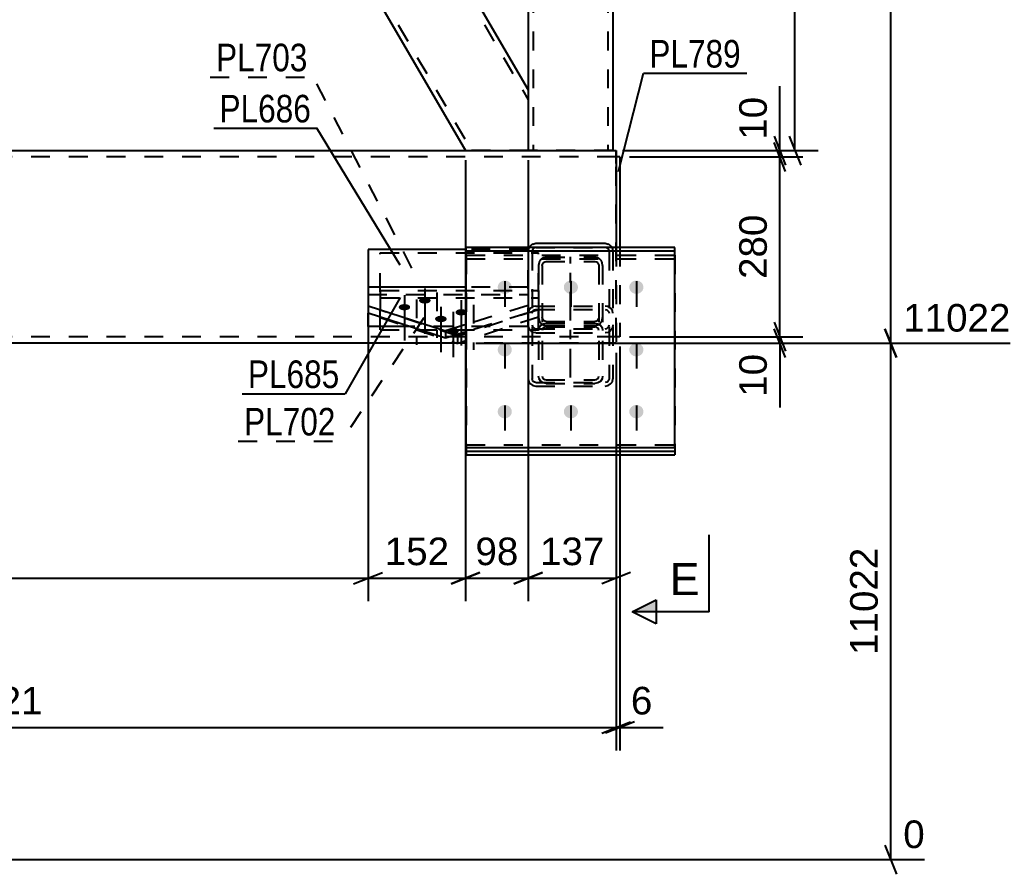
# Model space of a CAD drawing. Header units: millimetres. Extents: x -135 to 706, y -238 to 356.
# Drawn here: x 82.8 to 186.3, y -1.5 to 87.2 of the extents above; entities that cross this region are included whole.
import ezdxf

# ---------------------------------------------------------------- set-up
doc = ezdxf.new("R2010")
doc.units = ezdxf.units.MM
doc.linetypes.add('DXK_LINE_DOT2', pattern=[3.9198, 1.9599, -1.9599])
doc.linetypes.add('DXK_LINE_DOT3', pattern=[5.9187, 2.979, -0.9799, 0.9799, -0.9799])
doc.styles.add('Arial', font='ARIAL.TTF', dxfattribs={"height": 0.2})
doc.styles.add('Arial Narrow', font='ARIALN.TTF', dxfattribs={"height": 0.2})

# ---------------------------------------------------------------- blocks, each defined once
blk = doc.blocks.new('Part-284933639-4709 - 1225')
at = {"color": 7, "linetype": 'DXK_LINE_DOT2'}
for p, q in [((120.23, 55.05), (120.23, 63.05)), ((120.23, 63.05), (136.66, 63.05)), ((136.66, 55.05), (136.66, 63.05)), ((120.23, 55.05), (136.66, 55.05))]:
    blk.add_line(p, q, dxfattribs=at)
blk = doc.blocks.new('Part-284933639-1415 - 1225')
at = {"color": 2, "linetype": 'Continuous'}
for p, q in [((129.16, 59.46), (118.97, 59.46)), ((118.97, 59.46), (118.97, 56.78)), ((118.97, 57.54), (127.02, 54.94)), ((127.02, 54.18), (118.97, 56.78)), ((129.16, 55.6), (127.02, 54.94)), ((127.02, 54.94), (127.02, 54.18)), ((129.16, 54.84), (127.02, 54.18))]:
    blk.add_line(p, q, dxfattribs=at)
at = {"color": 7, "linetype": 'DXK_LINE_DOT2'}
for p, q in [((135.58, 59.46), (129.16, 59.46)), ((135.58, 59.46), (135.58, 56.8)), ((118.97, 58.71), (135.58, 58.71)), ((135.58, 57.56), (129.16, 55.6)), ((135.58, 56.8), (129.16, 54.84))]:
    blk.add_line(p, q, dxfattribs=at)
blk = doc.blocks.new('Part-284933639-1413 - 1225')
at = {"color": 7, "linetype": 'DXK_LINE_DOT2'}
for p, q in [((120.23, 59.12), (136.66, 59.12)), ((120.23, 59.12), (120.23, 56.33)), ((136.66, 59.12), (136.66, 56.36)), ((120.23, 58.36), (136.66, 58.36)), ((128.29, 54.36), (120.23, 57.09)), ((136.66, 57.12), (128.29, 54.36)), ((120.23, 56.33), (128.18, 53.65)), ((136.66, 56.36), (128.42, 53.65)), ((128.29, 53.61), (128.29, 54.36))]:
    blk.add_line(p, q, dxfattribs=at)
at = {"color": 2, "linetype": 'Continuous'}
for p in [(128.18, 53.65), (128.42, 53.65)]:
    blk.add_line(p, (128.29, 53.61), dxfattribs=at)
blk = doc.blocks.new('Part-284933639-1362 - 1225')
at = {"color": 2, "linetype": 'Continuous'}
for p, q in [((16.67, 73.65), (144.73, 73.65)), ((144.73, 73.65), (144.73, 72.32)), ((144.73, 72.32), (144.73, 63.59)), ((129.16, 53.65), (30.95, 53.65))]:
    blk.add_line(p, q, dxfattribs=at)
at = {"color": 7, "linetype": 'DXK_LINE_DOT2'}
for p, q in [((16.67, 53.65), (16.67, 73.65)), ((144.73, 72.32), (144.73, 73.55)), ((144.73, 72.99), (16.67, 72.99)), ((144.73, 63.59), (144.73, 53.65)), ((144.73, 54.32), (16.67, 54.32)), ((144.73, 54.32), (144.73, 54.37)), ((30.95, 53.65), (16.67, 53.65)), ((144.73, 53.65), (129.16, 53.65))]:
    blk.add_line(p, q, dxfattribs=at)
blk = doc.blocks.new('Part-284933639-1445 - 1225')
at = {"color": 2, "linetype": 'Continuous'}
for q in [(144.73, 72.99), (145.13, 63.59)]:
    blk.add_line((145.13, 72.99), q, dxfattribs=at)
at = {"color": 7, "linetype": 'DXK_LINE_DOT2'}
for p, q in [((144.73, 54.32), (144.73, 72.99)), ((145.13, 63.59), (145.13, 54.32)), ((145.13, 54.32), (144.73, 54.32))]:
    blk.add_line(p, q, dxfattribs=at)
blk = doc.blocks.new('Part-284933639-4691 - 1225')
at = {"color": 7, "linetype": 'DXK_LINE_DOT2'}
for p, q in [((135.6, 63.17), (135.66, 63.49)), ((135.6, 63.17), (135.6, 49.94)), ((136.03, 63.33), (136, 63.17)), ((136, 63.17), (136, 49.94)), ((136.12, 63.47), (136.03, 63.33)), ((136.25, 63.56), (136.12, 63.47)), ((136.4, 63.59), (136.25, 63.56)), ((136.4, 63.59), (143.6, 63.59)), ((143.75, 63.56), (143.6, 63.59)), ((143.88, 63.47), (143.75, 63.56)), ((143.97, 63.33), (143.88, 63.47)), ((144, 63.17), (143.97, 63.33)), ((144, 63.17), (144, 49.94)), ((144.34, 63.49), (144.4, 63.17)), ((144.4, 63.17), (144.4, 49.94)), ((135.66, 57.04), (135.6, 56.75)), ((135.83, 57.28), (135.66, 57.04)), ((136.09, 57.45), (135.83, 57.28)), ((136.03, 56.89), (136.12, 57.02)), ((136.4, 57.51), (136.09, 57.45)), ((136.12, 57.02), (136.25, 57.1)), ((136.25, 57.1), (136.4, 57.13)), ((136.4, 57.51), (143.6, 57.51)), ((136.4, 57.13), (143.6, 57.13)), ((143.9, 57.45), (143.6, 57.51)), ((143.6, 57.13), (143.75, 57.1)), ((143.75, 57.1), (143.88, 57.02)), ((143.88, 57.02), (143.97, 56.89)), ((144.16, 57.28), (143.9, 57.45)), ((144.34, 57.04), (144.16, 57.28)), ((144.4, 56.75), (144.34, 57.04)), ((136, 56.75), (136.03, 56.89)), ((143.97, 56.89), (144, 56.75)), ((135.66, 55.23), (135.6, 55.56)), ((136, 55.56), (136.03, 55.39)), ((136.03, 55.39), (136.12, 55.26)), ((136.12, 55.26), (136.25, 55.17)), ((136.25, 55.17), (136.4, 55.13)), ((136.4, 55.13), (143.6, 55.13)), ((143.6, 55.13), (143.75, 55.17)), ((143.75, 55.17), (143.88, 55.26)), ((143.88, 55.26), (143.97, 55.39)), ((143.97, 55.39), (144, 55.56)), ((144.4, 55.56), (144.34, 55.23)), ((136.4, 54.71), (136.09, 54.77)), ((136.4, 54.71), (143.6, 54.71)), ((143.9, 54.77), (143.6, 54.71)), ((135.6, 49.94), (135.66, 49.65)), ((136.03, 49.8), (136, 49.94)), ((136.12, 49.67), (136.03, 49.8)), ((136.25, 49.59), (136.12, 49.67)), ((143.88, 49.67), (143.75, 49.59)), ((143.97, 49.8), (143.88, 49.67)), ((144, 49.94), (143.97, 49.8)), ((144.34, 49.65), (144.4, 49.94)), ((135.66, 49.65), (135.83, 49.41)), ((135.83, 49.41), (136.09, 49.24)), ((136.09, 49.24), (136.4, 49.19)), ((136.4, 49.56), (136.25, 49.59)), ((136.4, 49.56), (143.6, 49.56)), ((136.4, 49.19), (143.6, 49.19)), ((143.75, 49.59), (143.6, 49.56)), ((143.6, 49.19), (143.9, 49.24)), ((143.9, 49.24), (144.16, 49.41)), ((144.16, 49.41), (144.34, 49.65))]:
    blk.add_line(p, q, dxfattribs=at)
at = {"color": 2, "linetype": 'Continuous'}
for p, q in [((136.09, 63.95), (136.4, 64.02)), ((136.4, 64.02), (143.6, 64.02)), ((143.6, 64.02), (143.9, 63.95))]:
    blk.add_line(p, q, dxfattribs=at)
at = {"color": 7, "linetype": 'DXK_LINE_DOT3'}
blk.add_line((140, 50.09), (140, 62.62), dxfattribs=at)
at = {"color": 7, "linetype": 'DXK_LINE_DOT2'}
for centre, start, end in [((136.43, 63.2), 151.2531, 159.0718), ((143.57, 63.2), 20.9282, 28.7469), ((136.43, 55.53), 200.9282, 245.8647), ((143.57, 55.53), 294.1353, 339.0718)]:
    blk.add_arc(centre, 0.824, start, end, dxfattribs=at)
at = {"color": 2, "linetype": 'Continuous'}
for centre, start, end in [((136.43, 63.2), 114.1353, 151.2531), ((143.57, 63.2), 28.7469, 65.8647)]:
    blk.add_arc(centre, 0.824, start, end, dxfattribs=at)
blk = doc.blocks.new('Part-284933639-1519 - 1225')
at = {"color": 7, "linetype": 'DXK_LINE_DOT2'}
for p, q in [((137.46, 62.57), (137.16, 62.5)), ((137.18, 62.02), (137.31, 62.11)), ((137.31, 62.11), (137.46, 62.14)), ((137.46, 62.57), (142.53, 62.57)), ((137.46, 62.14), (142.53, 62.14)), ((142.84, 62.5), (142.53, 62.57)), ((142.53, 62.14), (142.68, 62.11)), ((142.68, 62.11), (142.81, 62.02)), ((136.73, 62.04), (136.66, 61.72)), ((136.66, 61.72), (136.66, 50.21)), ((137.06, 61.72), (137.1, 61.88)), ((137.06, 61.72), (137.06, 50.21)), ((137.1, 61.88), (137.18, 62.02)), ((142.81, 62.02), (142.9, 61.88)), ((142.9, 61.88), (142.93, 61.72)), ((142.93, 61.72), (142.93, 50.21)), ((143.33, 61.72), (143.27, 62.04)), ((143.33, 61.72), (143.33, 50.21)), ((136.66, 56.32), (136.73, 56)), ((137.1, 56.16), (137.06, 56.32)), ((137.18, 56.02), (137.1, 56.16)), ((137.31, 55.93), (137.18, 56.02)), ((137.46, 55.9), (137.31, 55.93)), ((137.46, 55.9), (142.53, 55.9)), ((142.68, 55.93), (142.53, 55.9)), ((142.81, 56.02), (142.68, 55.93)), ((142.9, 56.16), (142.81, 56.02)), ((142.93, 56.32), (142.9, 56.16)), ((143.27, 56), (143.33, 56.32)), ((136.66, 54.98), (136.73, 55.26)), ((136.73, 55.26), (136.9, 55.51)), ((136.9, 55.51), (137.16, 55.67)), ((137.1, 55.12), (137.06, 54.98)), ((137.18, 55.24), (137.1, 55.12)), ((137.16, 55.67), (137.46, 55.73)), ((137.16, 55.54), (137.46, 55.47)), ((137.31, 55.32), (137.18, 55.24)), ((137.46, 55.35), (137.31, 55.32)), ((137.46, 55.73), (142.53, 55.73)), ((137.46, 55.47), (142.53, 55.47)), ((137.46, 55.35), (142.53, 55.35)), ((142.53, 55.73), (142.84, 55.67)), ((142.53, 55.47), (142.84, 55.54)), ((142.68, 55.32), (142.53, 55.35)), ((142.81, 55.24), (142.68, 55.32)), ((142.9, 55.12), (142.81, 55.24)), ((142.84, 55.67), (143.1, 55.51)), ((142.93, 54.98), (142.9, 55.12)), ((143.1, 55.51), (143.27, 55.26)), ((143.27, 55.26), (143.33, 54.98)), ((136.73, 49.93), (136.66, 50.21)), ((136.9, 49.68), (136.73, 49.93)), ((137.16, 49.52), (136.9, 49.68)), ((137.06, 50.21), (137.1, 50.07)), ((137.1, 50.07), (137.18, 49.95)), ((137.18, 49.95), (137.31, 49.87)), ((137.31, 49.87), (137.46, 49.84)), ((137.46, 49.84), (142.53, 49.84)), ((142.53, 49.84), (142.68, 49.87)), ((142.68, 49.87), (142.81, 49.95)), ((142.81, 49.95), (142.9, 50.07)), ((143.1, 49.68), (142.84, 49.52)), ((142.9, 50.07), (142.93, 50.21)), ((143.27, 49.93), (143.1, 49.68)), ((143.33, 50.21), (143.27, 49.93)), ((137.46, 49.46), (137.16, 49.52)), ((137.46, 49.46), (142.53, 49.46)), ((142.84, 49.52), (142.53, 49.46))]:
    blk.add_line(p, q, dxfattribs=at)
for centre, start, end in [((137.5, 61.75), 114.32, 159.2417), ((142.5, 61.75), 20.7583, 65.68), ((137.5, 56.29), 200.7583, 245.68), ((142.5, 56.29), 294.32, 339.2417)]:
    blk.add_arc(centre, 0.827, start, end, dxfattribs=at)
blk = doc.blocks.new('Part-284933639-1528 - 1225')
at = {"color": 7, "linetype": 'DXK_LINE_DOT2'}
for p, q in [((129.16, 62.78), (150.83, 62.78)), ((129.16, 62.78), (129.16, 42.76)), ((129.16, 62.41), (150.83, 62.41)), ((150.83, 62.78), (150.83, 42.76))]:
    blk.add_line(p, q, dxfattribs=at)
at = {"color": 2, "linetype": 'Continuous'}
for p, q in [((129.16, 42.76), (129.16, 42.05)), ((150.83, 42.76), (150.83, 42.05)), ((129.16, 42.42), (150.83, 42.42)), ((129.16, 42.05), (150.83, 42.05))]:
    blk.add_line(p, q, dxfattribs=at)
blk = doc.blocks.new('Part-284933639-1529 - 1225')
at = {"color": 2, "linetype": 'Continuous'}
for p, q in [((150.83, 63.59), (129.16, 63.59)), ((129.16, 42.76), (129.16, 63.59)), ((129.16, 63.24), (150.83, 63.24)), ((150.83, 42.76), (150.83, 63.59)), ((150.83, 42.76), (129.16, 42.76))]:
    blk.add_line(p, q, dxfattribs=at)
at = {"color": 7, "linetype": 'DXK_LINE_DOT2'}
blk.add_line((129.16, 43.1), (150.83, 43.1), dxfattribs=at)
blk = doc.blocks.new('Bolt-284933639-1539 - 1225')
at = {"linetype": 'Continuous'}
for points in [[(124.86, 57.76), (124.74, 57.77), (124.62, 57.79), (124.51, 57.82), (124.41, 57.87), (124.34, 57.92), (124.29, 57.98), (124.26, 58.05), (124.26, 58.11), (124.29, 58.18), (124.34, 58.24), (124.41, 58.29), (124.51, 58.34), (124.62, 58.37), (124.74, 58.39), (124.86, 58.4), (124.98, 58.39), (125.1, 58.37), (125.21, 58.34), (125.31, 58.29), (125.38, 58.24), (125.43, 58.18), (125.46, 58.11), (125.46, 58.05), (125.43, 57.98), (125.38, 57.92), (125.31, 57.87), (125.21, 57.82), (125.1, 57.79), (124.98, 57.77)], [(122.75, 57.06), (122.62, 57.07), (122.5, 57.09), (122.39, 57.13), (122.3, 57.17), (122.23, 57.23), (122.18, 57.29), (122.15, 57.35), (122.15, 57.42), (122.18, 57.49), (122.23, 57.55), (122.3, 57.6), (122.39, 57.65), (122.5, 57.68), (122.62, 57.7), (122.75, 57.71), (122.87, 57.7), (122.99, 57.68), (123.1, 57.65), (123.19, 57.6), (123.27, 57.55), (123.32, 57.49), (123.34, 57.42), (123.34, 57.35), (123.32, 57.29), (123.27, 57.23), (123.19, 57.17), (123.1, 57.13), (122.99, 57.09), (122.87, 57.07)], [(128.64, 56.53), (128.52, 56.54), (128.4, 56.56), (128.29, 56.59), (128.2, 56.64), (128.13, 56.69), (128.07, 56.76), (128.05, 56.82), (128.05, 56.89), (128.07, 56.96), (128.13, 57.02), (128.2, 57.08), (128.29, 57.12), (128.4, 57.16), (128.52, 57.18), (128.64, 57.18), (128.77, 57.18), (128.89, 57.16), (129, 57.12), (129.09, 57.08), (129.16, 57.02), (129.22, 56.96), (129.24, 56.89), (129.24, 56.82), (129.22, 56.76), (129.16, 56.69), (129.09, 56.64), (129, 56.59), (128.89, 56.56), (128.77, 56.54)], [(126.53, 55.83), (126.41, 55.84), (126.29, 55.86), (126.18, 55.9), (126.09, 55.94), (126.01, 56), (125.96, 56.06), (125.93, 56.13), (125.93, 56.2), (125.96, 56.27), (126.01, 56.33), (126.09, 56.39), (126.18, 56.43), (126.29, 56.47), (126.41, 56.49), (126.53, 56.5), (126.66, 56.49), (126.78, 56.47), (126.88, 56.43), (126.98, 56.39), (127.05, 56.33), (127.1, 56.27), (127.13, 56.2), (127.13, 56.13), (127.1, 56.06), (127.05, 56), (126.98, 55.94), (126.88, 55.9), (126.78, 55.86), (126.66, 55.84)]]:
    blk.add_hatch(color=1, dxfattribs=at).paths.add_polyline_path(points)
at = {"color": 1, "linetype": 'Continuous'}
for p, q in [((124.86, 59.34), (124.86, 54.61)), ((122.75, 58.65), (122.75, 53.92)), ((128.64, 58.12), (128.64, 53.39)), ((126.53, 57.43), (126.53, 52.7))]:
    blk.add_line(p, q, dxfattribs=at)
blk = doc.blocks.new('Part-284933639-4688 - 1225')
at = {"color": 7, "linetype": 'DXK_LINE_DOT2'}
for p, q in [((17.67, 266.32), (129.71, 73.65)), ((26.62, 266.32), (135.6, 78.91)), ((135.6, 73.65), (129.09, 73.65))]:
    blk.add_line(p, q, dxfattribs=at)
at = {"color": 2, "linetype": 'Continuous'}
for p, q in [((83.25, 169.98), (135.6, 79.97)), ((78.16, 161.23), (129.09, 73.65)), ((135.6, 79.97), (135.6, 73.65))]:
    blk.add_line(p, q, dxfattribs=at)
blk = doc.blocks.new('Bolt-284933639-1564 - 1225')
at = {"linetype": 'Continuous'}
blk.add_hatch(color=1, dxfattribs=at).paths.add_polyline_path([(127.8, 55.25), (127.92, 55.25), (128.04, 55.22), (128.15, 55.19), (128.24, 55.14), (128.32, 55.08), (128.37, 55.01), (128.39, 54.94), (128.39, 54.86), (128.37, 54.79), (128.32, 54.73), (128.24, 54.67), (128.15, 54.62), (128.04, 54.58), (127.92, 54.56), (127.8, 54.55), (127.67, 54.56), (127.55, 54.58), (127.45, 54.62), (127.35, 54.67), (127.28, 54.73), (127.23, 54.79), (127.2, 54.86), (127.2, 54.94), (127.23, 55.01), (127.28, 55.08), (127.35, 55.14), (127.45, 55.19), (127.55, 55.22), (127.67, 55.25)])
at = {"color": 1, "linetype": 'DXK_LINE_DOT2'}
for p, q in [((124, 58.19), (124, 53.49)), ((126.11, 58.92), (126.11, 54.22)), ((129.91, 57.64), (129.91, 52.94))]:
    blk.add_line(p, q, dxfattribs=at)
at = {"color": 1, "linetype": 'Continuous'}
blk.add_line((127.8, 56.91), (127.8, 52.21), dxfattribs=at)
blk = doc.blocks.new('Part-284933639-4689 - 1225')
at = {"color": 7, "linetype": 'DXK_LINE_DOT2'}
for p, q in [((136.13, 266.32), (136.13, 73.65)), ((143.86, 266.32), (143.86, 73.65)), ((135.6, 79.97), (135.6, 73.65)), ((144.4, 73.65), (135.6, 73.65))]:
    blk.add_line(p, q, dxfattribs=at)
at = {"color": 2, "linetype": 'Continuous'}
for p, q in [((144.4, 265.76), (144.4, 73.65)), ((135.6, 260), (135.6, 79.97))]:
    blk.add_line(p, q, dxfattribs=at)
blk = doc.blocks.new('Part-284933639-4697 - 1225')
at = {"color": 2, "linetype": 'Continuous'}
for p, q in [((129.16, 63.37), (118.97, 63.37)), ((118.97, 63.37), (118.97, 59.46)), ((118.97, 55.37), (118.97, 56.78)), ((123.35, 55.37), (118.97, 55.37))]:
    blk.add_line(p, q, dxfattribs=at)
at = {"color": 7, "linetype": 'DXK_LINE_DOT2'}
for p, q in [((135.58, 63.37), (129.16, 63.37)), ((135.58, 55.37), (135.58, 63.37)), ((118.97, 59.46), (118.97, 56.78)), ((135.58, 55.37), (123.35, 55.37))]:
    blk.add_line(p, q, dxfattribs=at)
blk = doc.blocks.new('Bolt-284933639-4719 - 1225')
at = {"color": 1, "linetype": 'DXK_LINE_DOT2'}
for p, q in [((133.16, 59.31), (133.16, 57.42)), ((140.03, 59.31), (140.03, 57.42)), ((146.83, 59.31), (146.83, 57.42)), ((133.16, 52.92), (133.16, 51.03)), ((146.83, 52.92), (146.83, 51.03)), ((133.16, 46.47), (133.16, 44.58)), ((140.03, 46.47), (140.03, 44.58)), ((146.83, 46.47), (146.83, 44.58))]:
    blk.add_line(p, q, dxfattribs=at)
blk = doc.blocks.new('Bolt-284933639-4720 - 1225')
at = {"linetype": 'Continuous'}
for points in [[(133.16, 60.15), (133.32, 60.14), (133.46, 60.09), (133.6, 60.02), (133.71, 59.92), (133.8, 59.81), (133.86, 59.67), (133.89, 59.53), (133.89, 59.39), (133.86, 59.25), (133.8, 59.11), (133.71, 59), (133.6, 58.9), (133.46, 58.83), (133.32, 58.78), (133.16, 58.77), (133.01, 58.78), (132.87, 58.83), (132.73, 58.9), (132.62, 59), (132.53, 59.11), (132.47, 59.25), (132.44, 59.39), (132.44, 59.53), (132.47, 59.67), (132.53, 59.81), (132.62, 59.92), (132.73, 60.02), (132.87, 60.09), (133.01, 60.14)], [(140.03, 60.15), (140.18, 60.14), (140.33, 60.09), (140.46, 60.02), (140.58, 59.92), (140.67, 59.81), (140.73, 59.67), (140.76, 59.53), (140.76, 59.39), (140.73, 59.25), (140.67, 59.11), (140.58, 59), (140.46, 58.9), (140.33, 58.83), (140.18, 58.78), (140.03, 58.77), (139.88, 58.78), (139.73, 58.83), (139.6, 58.9), (139.49, 59), (139.4, 59.11), (139.33, 59.25), (139.3, 59.39), (139.3, 59.53), (139.33, 59.67), (139.4, 59.81), (139.49, 59.92), (139.6, 60.02), (139.73, 60.09), (139.88, 60.14)], [(146.83, 60.15), (146.98, 60.14), (147.13, 60.09), (147.26, 60.02), (147.38, 59.92), (147.47, 59.81), (147.53, 59.67), (147.56, 59.53), (147.56, 59.39), (147.53, 59.25), (147.47, 59.11), (147.38, 59), (147.26, 58.9), (147.13, 58.83), (146.98, 58.78), (146.83, 58.77), (146.68, 58.78), (146.53, 58.83), (146.4, 58.9), (146.29, 59), (146.2, 59.11), (146.13, 59.25), (146.1, 59.39), (146.1, 59.53), (146.13, 59.67), (146.2, 59.81), (146.29, 59.92), (146.4, 60.02), (146.53, 60.09), (146.68, 60.14)], [(133.16, 53.66), (133.32, 53.65), (133.46, 53.6), (133.6, 53.53), (133.71, 53.43), (133.8, 53.31), (133.86, 53.18), (133.89, 53.04), (133.89, 52.89), (133.86, 52.75), (133.8, 52.62), (133.71, 52.5), (133.6, 52.41), (133.46, 52.33), (133.32, 52.29), (133.16, 52.27), (133.01, 52.29), (132.87, 52.33), (132.73, 52.41), (132.62, 52.5), (132.53, 52.62), (132.47, 52.75), (132.44, 52.89), (132.44, 53.04), (132.47, 53.18), (132.53, 53.31), (132.62, 53.43), (132.73, 53.53), (132.87, 53.6), (133.01, 53.65)], [(146.83, 53.66), (146.98, 53.65), (147.13, 53.6), (147.26, 53.53), (147.38, 53.43), (147.47, 53.31), (147.53, 53.18), (147.56, 53.04), (147.56, 52.89), (147.53, 52.75), (147.47, 52.62), (147.38, 52.5), (147.26, 52.41), (147.13, 52.33), (146.98, 52.29), (146.83, 52.27), (146.68, 52.29), (146.53, 52.33), (146.4, 52.41), (146.29, 52.5), (146.2, 52.62), (146.13, 52.75), (146.1, 52.89), (146.1, 53.04), (146.13, 53.18), (146.2, 53.31), (146.29, 53.43), (146.4, 53.53), (146.53, 53.6), (146.68, 53.65)], [(133.16, 47.23), (133.32, 47.22), (133.46, 47.17), (133.6, 47.1), (133.71, 47), (133.8, 46.88), (133.86, 46.75), (133.89, 46.61), (133.89, 46.47), (133.86, 46.32), (133.8, 46.19), (133.71, 46.07), (133.6, 45.98), (133.46, 45.9), (133.32, 45.86), (133.16, 45.84), (133.01, 45.86), (132.87, 45.9), (132.73, 45.98), (132.62, 46.07), (132.53, 46.19), (132.47, 46.32), (132.44, 46.47), (132.44, 46.61), (132.47, 46.75), (132.53, 46.88), (132.62, 47), (132.73, 47.1), (132.87, 47.17), (133.01, 47.22)], [(140.03, 47.23), (140.18, 47.22), (140.33, 47.17), (140.46, 47.1), (140.58, 47), (140.67, 46.88), (140.73, 46.75), (140.76, 46.61), (140.76, 46.47), (140.73, 46.32), (140.67, 46.19), (140.58, 46.07), (140.46, 45.98), (140.33, 45.9), (140.18, 45.86), (140.03, 45.84), (139.88, 45.86), (139.73, 45.9), (139.6, 45.98), (139.49, 46.07), (139.4, 46.19), (139.33, 46.32), (139.3, 46.47), (139.3, 46.61), (139.33, 46.75), (139.4, 46.88), (139.49, 47), (139.6, 47.1), (139.73, 47.17), (139.88, 47.22)], [(146.83, 47.23), (146.98, 47.22), (147.13, 47.17), (147.26, 47.1), (147.38, 47), (147.47, 46.88), (147.53, 46.75), (147.56, 46.61), (147.56, 46.47), (147.53, 46.32), (147.47, 46.19), (147.38, 46.07), (147.26, 45.98), (147.13, 45.9), (146.98, 45.86), (146.83, 45.84), (146.68, 45.86), (146.53, 45.9), (146.4, 45.98), (146.29, 46.07), (146.2, 46.19), (146.13, 46.32), (146.1, 46.47), (146.1, 46.61), (146.13, 46.75), (146.2, 46.88), (146.29, 47), (146.4, 47.1), (146.53, 47.17), (146.68, 47.22)]]:
    blk.add_hatch(color=1, dxfattribs=at).paths.add_polyline_path(points)
at = {"color": 1, "linetype": 'Continuous'}
for p, q in [((133.16, 60.09), (133.16, 58.29)), ((140.03, 60.09), (140.03, 58.29)), ((146.83, 60.09), (146.83, 58.29)), ((133.16, 53.6), (133.16, 51.8)), ((146.83, 53.6), (146.83, 51.8)), ((133.16, 47.17), (133.16, 45.37)), ((140.03, 47.17), (140.03, 45.37)), ((146.83, 47.17), (146.83, 45.37))]:
    blk.add_line(p, q, dxfattribs=at)
blk = doc.blocks.new('StraightDimension-284933639-22218 - 1225')
at = {"color": 7, "linetype": 'Continuous'}
for p, q in [((161.73, 73.65), (161.73, 80.35)), ((161.73, 73.65), (161.73, 80.35)), ((161.13, 75.15), (162.33, 72.15)), ((145.73, 73.65), (164.13, 73.65)), ((162.33, 71.49), (161.13, 74.49)), ((161.73, 72.99), (161.73, 73.65)), ((146.13, 72.99), (164.13, 72.99))]:
    blk.add_line(p, q, dxfattribs=at)
at = {"color": 0}
blk.add_wipeout([(160.98, 79.82), (156.78, 79.82), (156.78, 74.18), (160.98, 74.18)], dxfattribs=at)
at = {"color": 3, "style": 'Arial'}
blk.add_text('10', height=2.865, rotation=90.0002, dxfattribs=at).set_placement((160.38, 74.78))
blk = doc.blocks.new('StraightDimension-284933639-22219 - 1225')
at = {"color": 7, "linetype": 'Continuous'}
for p, q in [((162.33, 71.49), (161.13, 74.49)), ((146.13, 72.99), (164.13, 72.99)), ((161.73, 54.32), (161.73, 72.99)), ((161.13, 55.82), (162.33, 52.82)), ((146.13, 54.32), (164.13, 54.32))]:
    blk.add_line(p, q, dxfattribs=at)
at = {"color": 0}
blk.add_wipeout([(160.98, 67.59), (156.78, 67.59), (156.78, 59.72), (160.98, 59.72)], dxfattribs=at)
at = {"color": 3, "style": 'Arial'}
blk.add_text('280', height=2.865, rotation=90.0002, dxfattribs=at).set_placement((160.38, 60.32))
blk = doc.blocks.new('StraightDimension-284933639-13770 - 1225')
at = {"color": 7, "linetype": 'Continuous'}
for p, q in [((118.97, 60.42), (118.97, 26.84)), ((30.95, 56.42), (30.95, 26.84)), ((32.45, 29.84), (29.45, 28.64)), ((30.95, 29.24), (118.97, 29.24)), ((117.47, 28.64), (120.47, 29.84))]:
    blk.add_line(p, q, dxfattribs=at)
at = {"color": 0}
blk.add_wipeout([(80.01, 29.99), (80.01, 34.19), (69.92, 34.19), (69.92, 29.99)], dxfattribs=at)
at = {"color": 3, "style": 'Arial'}
blk.add_text('1320', height=2.865, dxfattribs=at).set_placement((70.52, 30.59))
blk = doc.blocks.new('StraightDimension-284933639-12640 - 1225')
at = {"color": 7, "linetype": 'Continuous'}
for p, q in [((173.85, 52.15), (172.65, 55.15)), ((130.16, 53.65), (185.67, 53.65)), ((173.25, 0), (173.25, 53.65)), ((172.65, 1.5), (173.85, -1.5)), ((17.66, 0), (176.77, 0))]:
    blk.add_line(p, q, dxfattribs=at)
at = {"color": 0}
blk.add_wipeout([(172.5, 32.99), (168.3, 32.99), (168.3, 20.67), (172.5, 20.67)], dxfattribs=at)
at = {"color": 3, "style": 'Arial'}
blk.add_text('11022', height=2.865, rotation=90.0002, dxfattribs=at).set_placement((171.9, 21.27))
at = {"color": 0, "linetype": 'Continuous'}
for points in [[(186.27, 54.25), (186.27, 58.45), (173.95, 58.45), (173.95, 54.25)], [(177.37, 0.6), (177.37, 4.8), (173.95, 4.8), (173.95, 0.6)]]:
    blk.add_wipeout(points, dxfattribs=at)
at = {"color": 3, "linetype": 'Continuous', "style": 'Arial'}
for s, height, p in [('11022', 2.865, (174.55, 54.85)), ('0', 2.87, (174.55, 1.2))]:
    blk.add_text(s, height=height, dxfattribs=at).set_placement(p)
blk = doc.blocks.new('StraightDimension-284933639-12639 - 1225')
at = {"color": 7, "linetype": 'Continuous'}
for p, q in [((173.25, 53.65), (173.25, 266.32)), ((172.65, 55.15), (173.85, 52.15)), ((130.16, 53.65), (185.67, 53.65))]:
    blk.add_line(p, q, dxfattribs=at)
blk = doc.blocks.new('StraightDimension-284933639-12337 - 1225')
at = {"color": 7, "linetype": 'Continuous'}
for p, q in [((145.13, 53.32), (145.13, 11.33)), ((144.73, 52.65), (144.73, 11.33)), ((143.23, 13.13), (146.23, 14.33)), ((146.63, 14.33), (143.63, 13.13)), ((144.73, 13.73), (145.13, 13.73)), ((145.13, 13.73), (149.61, 13.73)), ((145.13, 13.73), (149.61, 13.73))]:
    blk.add_line(p, q, dxfattribs=at)
at = {"color": 0}
blk.add_wipeout([(149.08, 14.48), (149.08, 18.68), (145.66, 18.68), (145.66, 14.48)], dxfattribs=at)
at = {"color": 3, "style": 'Arial'}
blk.add_text('6', height=2.87, dxfattribs=at).set_placement((146.26, 15.08))
blk = doc.blocks.new('StraightDimension-284933639-12338 - 1225')
at = {"color": 7, "linetype": 'Continuous'}
for p, q in [((16.67, 52.65), (16.67, 11.33)), ((144.73, 52.65), (144.73, 11.33)), ((18.17, 14.33), (15.17, 13.13)), ((16.67, 13.73), (144.73, 13.73)), ((143.23, 13.13), (146.23, 14.33))]:
    blk.add_line(p, q, dxfattribs=at)
at = {"color": 0}
blk.add_wipeout([(85.75, 14.48), (85.75, 18.68), (75.65, 18.68), (75.65, 14.48)], dxfattribs=at)
at = {"color": 3, "style": 'Arial'}
blk.add_text('1921', height=2.865, dxfattribs=at).set_placement((76.25, 15.08))
blk = doc.blocks.new('StraightDimension-284933639-13336 - 1225')
at = {"color": 7, "linetype": 'Continuous'}
for p, q in [((163.3, 73.65), (163.3, 266.32)), ((162.7, 75.15), (163.9, 72.15)), ((145.4, 73.65), (165.7, 73.65))]:
    blk.add_line(p, q, dxfattribs=at)
blk = doc.blocks.new('StraightDimension-284933639-13767 - 1225')
at = {"color": 7, "linetype": 'Continuous'}
for p, q in [((135.6, 72.65), (135.6, 26.84)), ((144.73, 52.65), (144.73, 26.84)), ((134.1, 28.64), (137.1, 29.84)), ((135.6, 29.24), (144.73, 29.24)), ((146.23, 29.84), (143.23, 28.64))]:
    blk.add_line(p, q, dxfattribs=at)
at = {"color": 0}
blk.add_wipeout([(144.1, 29.99), (144.1, 34.19), (136.23, 34.19), (136.23, 29.99)], dxfattribs=at)
at = {"color": 3, "style": 'Arial'}
blk.add_text('137', height=2.865, dxfattribs=at).set_placement((136.83, 30.59))
blk = doc.blocks.new('StraightDimension-284933639-13768 - 1225')
at = {"color": 7, "linetype": 'Continuous'}
for p, q in [((129.09, 72.65), (129.09, 26.84)), ((135.6, 72.65), (135.6, 26.84)), ((127.59, 28.64), (130.59, 29.84)), ((129.09, 29.24), (135.6, 29.24)), ((137.1, 29.84), (134.1, 28.64))]:
    blk.add_line(p, q, dxfattribs=at)
at = {"color": 0}
blk.add_wipeout([(135.17, 29.99), (135.17, 34.19), (129.52, 34.19), (129.52, 29.99)], dxfattribs=at)
at = {"color": 3, "style": 'Arial'}
blk.add_text('98', height=2.865, dxfattribs=at).set_placement((130.12, 30.59))
blk = doc.blocks.new('StraightDimension-284933639-13769 - 1225')
at = {"color": 7, "linetype": 'Continuous'}
for p, q in [((129.09, 72.65), (129.09, 26.84)), ((118.97, 60.42), (118.97, 26.84)), ((117.47, 28.64), (120.47, 29.84)), ((118.97, 29.24), (129.09, 29.24)), ((130.59, 29.84), (127.59, 28.64))]:
    blk.add_line(p, q, dxfattribs=at)
at = {"color": 0}
blk.add_wipeout([(127.97, 29.99), (127.97, 34.19), (120.1, 34.19), (120.1, 29.99)], dxfattribs=at)
at = {"color": 3, "style": 'Arial'}
blk.add_text('152', height=2.865, dxfattribs=at).set_placement((120.7, 30.59))
blk = doc.blocks.new('StraightDimension-284933639-22220 - 1225')
at = {"color": 7, "linetype": 'Continuous'}
for p, q in [((161.13, 55.82), (162.33, 52.82)), ((162.33, 52.15), (161.13, 55.15)), ((146.13, 54.32), (164.13, 54.32)), ((161.73, 53.65), (161.73, 54.32)), ((145.73, 53.65), (164.13, 53.65)), ((161.73, 53.65), (161.73, 46.95)), ((161.73, 53.65), (161.73, 46.95))]:
    blk.add_line(p, q, dxfattribs=at)
at = {"color": 0}
blk.add_wipeout([(160.98, 53.13), (156.78, 53.13), (156.78, 47.48), (160.98, 47.48)], dxfattribs=at)
at = {"color": 3, "style": 'Arial'}
blk.add_text('10', height=2.865, rotation=90.0002, dxfattribs=at).set_placement((160.38, 48.08))
blk = doc.blocks.new('Mark-284933639-13072 - 1225')
at = {"color": 30, "linetype": 'DXK_LINE_DOT2'}
for p in [(102.58, 81.29), (123.53, 61.43)]:
    blk.add_line(p, (113.29, 81.29), dxfattribs=at)
at = {"color": 0}
blk.add_wipeout([(112.69, 81.89), (112.69, 84.89), (103.18, 84.89), (103.18, 81.89)], dxfattribs=at)
blk.add_wipeout([(112.69, 81.89), (112.69, 84.89), (103.18, 84.89), (103.18, 81.89)], dxfattribs=at)
at = {"color": 3, "style": 'Arial Narrow'}
blk.add_text('PL703', height=2.863, dxfattribs=at).set_placement((103.18, 81.89))
blk = doc.blocks.new('Mark-284933639-1441 - 1225')
at = {"color": 30, "linetype": 'Continuous'}
for p, q in [((144.97, 71.47), (147.58, 81.68)), ((147.58, 81.68), (158.29, 81.68))]:
    blk.add_line(p, q, dxfattribs=at)
at = {"color": 0}
blk.add_wipeout([(157.69, 82.28), (157.69, 85.28), (148.18, 85.28), (148.18, 82.28)], dxfattribs=at)
blk.add_wipeout([(157.69, 82.28), (157.69, 85.28), (148.18, 85.28), (148.18, 82.28)], dxfattribs=at)
at = {"color": 3, "style": 'Arial Narrow'}
blk.add_text('PL789', height=2.863, dxfattribs=at).set_placement((148.18, 82.28))
blk = doc.blocks.new('Mark-284933639-13069 - 1225')
at = {"color": 30, "linetype": 'Continuous'}
for p in [(102.94, 75.98), (122.31, 61.75)]:
    blk.add_line(p, (113.65, 75.98), dxfattribs=at)
at = {"color": 0}
blk.add_wipeout([(113.05, 76.58), (113.05, 79.58), (103.54, 79.58), (103.54, 76.58)], dxfattribs=at)
blk.add_wipeout([(113.05, 76.58), (113.05, 79.58), (103.54, 79.58), (103.54, 76.58)], dxfattribs=at)
at = {"color": 3, "style": 'Arial Narrow'}
blk.add_text('PL686', height=2.863, dxfattribs=at).set_placement((103.54, 76.58))
blk = doc.blocks.new('Mark-284933639-13077 - 1225')
at = {"color": 30, "linetype": 'DXK_LINE_DOT2'}
for p in [(124.76, 56.29), (105.49, 43.46)]:
    blk.add_line(p, (116.2, 43.46), dxfattribs=at)
at = {"color": 0}
blk.add_wipeout([(115.6, 44.06), (115.6, 47.06), (106.09, 47.06), (106.09, 44.06)], dxfattribs=at)
blk.add_wipeout([(115.6, 44.06), (115.6, 47.06), (106.09, 47.06), (106.09, 44.06)], dxfattribs=at)
at = {"color": 3, "style": 'Arial Narrow'}
blk.add_text('PL702', height=2.863, dxfattribs=at).set_placement((106.09, 44.06))
blk = doc.blocks.new('Mark-284933639-13080 - 1225')
at = {"color": 30, "linetype": 'Continuous'}
for p in [(122.31, 58.39), (105.89, 48.39)]:
    blk.add_line(p, (116.59, 48.39), dxfattribs=at)
at = {"color": 0}
blk.add_wipeout([(115.99, 48.99), (115.99, 51.99), (106.49, 51.99), (106.49, 48.99)], dxfattribs=at)
blk.add_wipeout([(115.99, 48.99), (115.99, 51.99), (106.49, 51.99), (106.49, 48.99)], dxfattribs=at)
at = {"color": 3, "style": 'Arial Narrow'}
blk.add_text('PL685', height=2.863, dxfattribs=at).set_placement((106.49, 48.99))
blk = doc.blocks.new('SectionMark-284933639-14094 - 1225')
at = {"linetype": 'Continuous'}
blk.add_hatch(color=6, dxfattribs=at).paths.add_polyline_path([(148.9, 26.98), (148.9, 25.73), (146.4, 25.73)])
at = {"color": 6, "linetype": 'Continuous'}
for p, q in [((154.4, 25.73), (154.4, 33.73)), ((146.4, 25.73), (148.9, 26.98)), ((148.9, 26.98), (148.9, 24.48)), ((154.4, 25.73), (146.4, 25.73)), ((148.9, 24.48), (146.4, 25.73))]:
    blk.add_line(p, q, dxfattribs=at)
at = {"color": 0, "linetype": 'Continuous'}
blk.add_wipeout([(153.4, 27.48), (153.4, 30.98), (150.29, 30.98), (150.29, 27.48)], dxfattribs=at)
at = {"color": 3, "linetype": 'Continuous', "style": 'Arial'}
blk.add_text('E', height=3.34, dxfattribs=at).set_placement((150.29, 27.48))

msp = doc.modelspace()

# ---------------------------------------------------------------- block references
for name in ['Part-284933639-4688 - 1225', 'Part-284933639-4689 - 1225', 'StraightDimension-284933639-22218 - 1225', 'Part-284933639-1362 - 1225', 'Part-284933639-1445 - 1225', 'Part-284933639-4697 - 1225', 'Part-284933639-1529 - 1225', 'Part-284933639-4691 - 1225', 'Part-284933639-4709 - 1225', 'Part-284933639-1528 - 1225', 'Part-284933639-1519 - 1225', 'Bolt-284933639-4720 - 1225', 'Part-284933639-1415 - 1225', 'Part-284933639-1413 - 1225', 'Bolt-284933639-1539 - 1225', 'Bolt-284933639-4719 - 1225', 'Bolt-284933639-1564 - 1225']:
    msp.add_blockref(name, (0, 0))

# ---------------------------------------------------------------- next in the draw order: block references
for name in ['StraightDimension-284933639-22219 - 1225', 'StraightDimension-284933639-13770 - 1225']:
    msp.add_blockref(name, (0, 0))

# ---------------------------------------------------------------- next in the draw order: block references
msp.add_blockref('StraightDimension-284933639-12640 - 1225', (0, 0))

# ---------------------------------------------------------------- next in the draw order: block references
msp.add_blockref('StraightDimension-284933639-12639 - 1225', (0, 0))

# ---------------------------------------------------------------- next in the draw order: block references
for name in ['StraightDimension-284933639-13336 - 1225', 'StraightDimension-284933639-12337 - 1225']:
    msp.add_blockref(name, (0, 0))

# ---------------------------------------------------------------- next in the draw order: block references
msp.add_blockref('StraightDimension-284933639-12338 - 1225', (0, 0))

# ---------------------------------------------------------------- next in the draw order: block references
msp.add_blockref('StraightDimension-284933639-13767 - 1225', (0, 0))

# ---------------------------------------------------------------- next in the draw order: block references
for name in ['Mark-284933639-1441 - 1225', 'StraightDimension-284933639-13768 - 1225', 'StraightDimension-284933639-22220 - 1225']:
    msp.add_blockref(name, (0, 0))

# ---------------------------------------------------------------- next in the draw order: block references
for name in ['SectionMark-284933639-14094 - 1225', 'StraightDimension-284933639-13769 - 1225']:
    msp.add_blockref(name, (0, 0))

# ---------------------------------------------------------------- next in the draw order: block references
for name in ['Mark-284933639-13072 - 1225', 'Mark-284933639-13077 - 1225']:
    msp.add_blockref(name, (0, 0))

# ---------------------------------------------------------------- next in the draw order: block references
for name in ['Mark-284933639-13069 - 1225', 'Mark-284933639-13080 - 1225']:
    msp.add_blockref(name, (0, 0))

doc.saveas('drawing.dxf')
